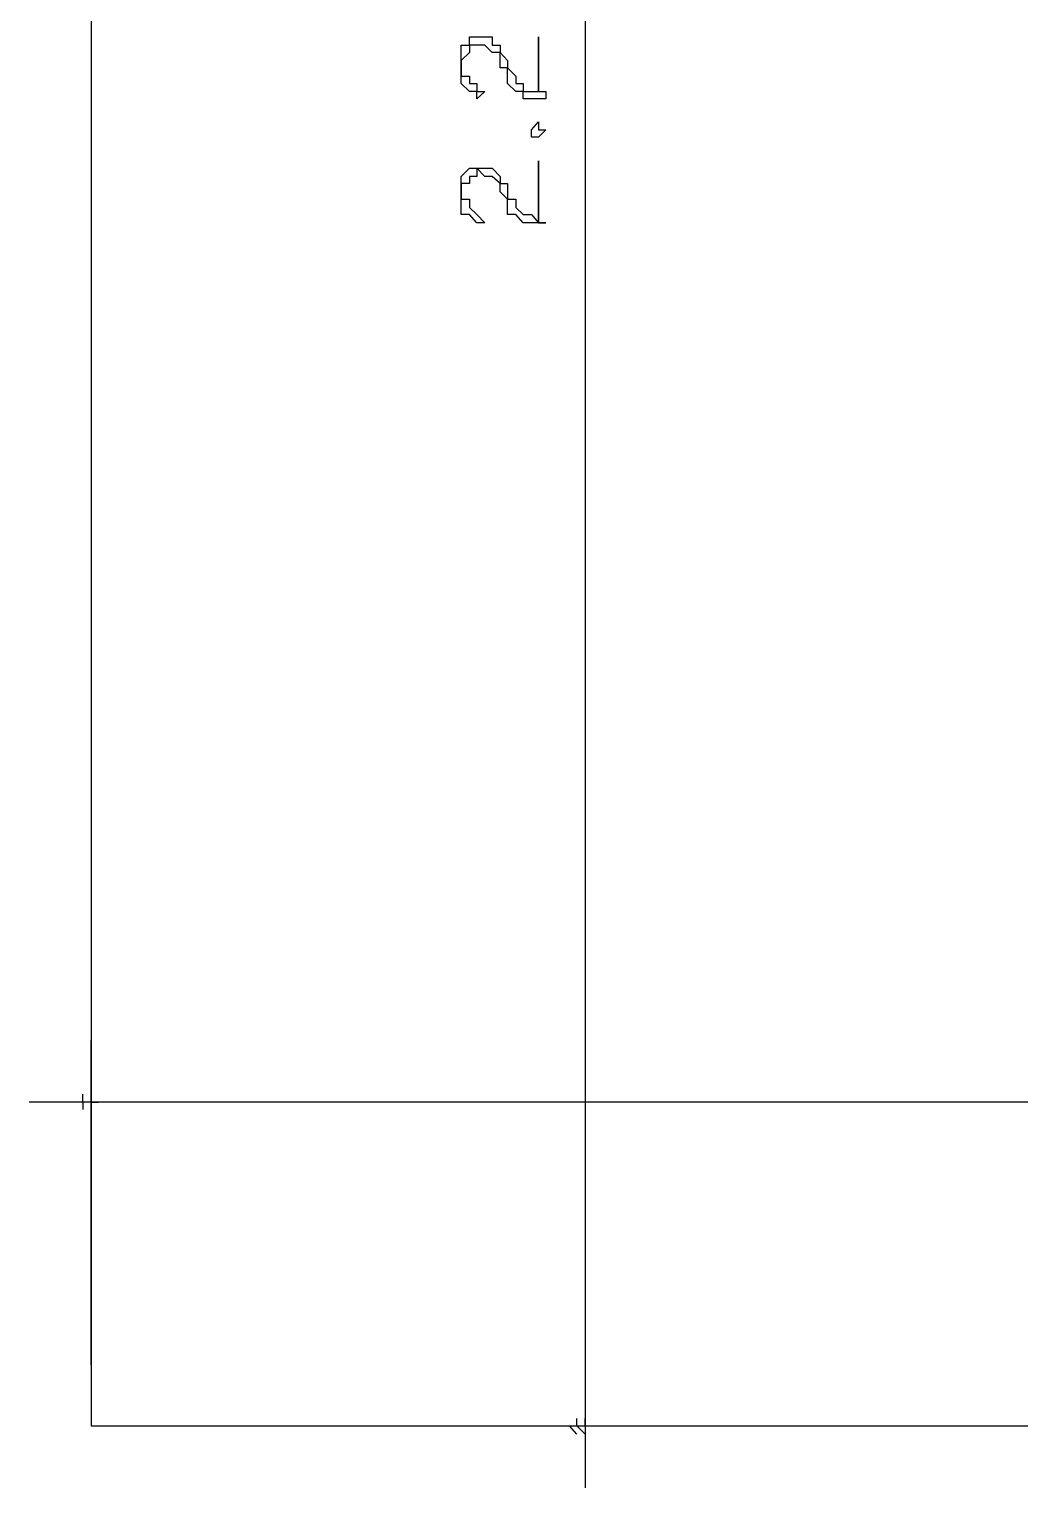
# Model space of a CAD drawing. Header units: millimetres. Extents: x -518.8 to -461.2, y 3.5 to 44.2.
# Drawn here: x -504.091 to -503.274, y 25.477 to 26.68 of the extents above; entities that cross this region are included whole.
import ezdxf

# ---------------------------------------------------------------- set-up
doc = ezdxf.new("R2010")
doc.units = ezdxf.units.MM
doc.header["$MEASUREMENT"] = 0
for name, color, linetype in [('10', 10, 'Continuous'), ('16', 16, 'Continuous'), ('MYSOLIDS', 7, 'Continuous')]:
    doc.layers.add(name, color=color, linetype=linetype)

msp = doc.modelspace()

# ---------------------------------------------------------------- linework, layer by layer
at = {"layer": '10'}
msp.add_lwpolyline([(-501.6339, 27.4819), (-501.6339, 27.73), (-501.6339, 27.73), (-504.0399, 27.73), (-504.0399, 25.5278), (-501.6339, 25.5278)], dxfattribs=at)
at = {"layer": '16'}
for points in [[(-503.6324, 27.7812), (-503.6324, 25.4766)], [(-504.0399, 25.5782), (-504.0399, 25.8458)], [(-504.0466, 25.7947), (-504.0466, 25.7947), (-504.0466, 25.7947), (-504.0466, 25.8015)], [(-504.0399, 25.8015), (-504.0399, 25.7947)], [(-501.5827, 25.7947), (-504.091, 25.7947)], [(-504.0466, 25.7947), (-504.0466, 25.7947), (-504.0466, 25.7947), (-504.0466, 25.7887)], [(-504.0399, 25.7947), (-504.0399, 25.7887)], [(-504.0339, 25.7947), (-504.0399, 25.7947), (-504.0339, 25.7947)], [(-503.9887, 25.5278), (-503.588, 25.5278)], [(-503.6391, 25.521), (-503.6451, 25.5278)], [(-503.6391, 25.5278), (-503.6391, 25.5278), (-503.6391, 25.5278), (-503.6391, 25.5338)], [(-503.6324, 25.521), (-503.6391, 25.5278)], [(-503.6324, 25.5278), (-503.6324, 25.5278), (-503.6324, 25.5278), (-503.6324, 25.5338)]]:
    msp.add_lwpolyline(points, dxfattribs=at)
at = {"layer": 'MYSOLIDS'}
for points in [[(-503.6707, 26.6285), (-503.6707, 26.6736), (-503.6707, 26.6736), (-503.6707, 26.6736), (-503.6707, 26.6736), (-503.6707, 26.6736), (-503.6707, 26.6736), (-503.6707, 26.6736), (-503.6707, 26.6736), (-503.6707, 26.6736), (-503.6707, 26.6285), (-503.6647, 26.6285), (-503.6647, 26.6285), (-503.6647, 26.6225), (-503.6647, 26.6225), (-503.6647, 26.6225), (-503.6647, 26.6225), (-503.6707, 26.6225), (-503.6707, 26.6225), (-503.6707, 26.6225), (-503.6767, 26.6225), (-503.6767, 26.6225), (-503.6835, 26.6225), (-503.6835, 26.6285), (-503.6835, 26.6285), (-503.6895, 26.6285), (-503.6895, 26.6285), (-503.6963, 26.6353), (-503.6963, 26.6353), (-503.6963, 26.6353), (-503.6963, 26.6413), (-503.6963, 26.6413), (-503.6963, 26.6481), (-503.7023, 26.6481), (-503.7023, 26.6541), (-503.7023, 26.6541), (-503.7023, 26.6609), (-503.7023, 26.6609), (-503.709, 26.6609), (-503.709, 26.6609), (-503.7151, 26.6669), (-503.7151, 26.6669), (-503.7218, 26.6669), (-503.7218, 26.6669), (-503.7218, 26.6669), (-503.7278, 26.6669), (-503.7278, 26.6609), (-503.7278, 26.6609), (-503.7278, 26.6609), (-503.7346, 26.6541), (-503.7346, 26.6541), (-503.7346, 26.6481), (-503.7346, 26.6481), (-503.7346, 26.6413), (-503.7278, 26.6413), (-503.7278, 26.6413), (-503.7278, 26.6353), (-503.7278, 26.6353), (-503.7218, 26.6353), (-503.7218, 26.6353), (-503.7218, 26.6285), (-503.7218, 26.6285), (-503.7151, 26.6285), (-503.7151, 26.6285), (-503.7151, 26.6285), (-503.7151, 26.6285), (-503.7218, 26.6225), (-503.7218, 26.6225), (-503.7218, 26.6285), (-503.7218, 26.6285), (-503.7278, 26.6285), (-503.7278, 26.6285), (-503.7278, 26.6285), (-503.7346, 26.6353), (-503.7346, 26.6353), (-503.7346, 26.6413), (-503.7346, 26.6413), (-503.7346, 26.6413), (-503.7346, 26.6481), (-503.7346, 26.6481), (-503.7346, 26.6541), (-503.7346, 26.6541), (-503.7346, 26.6609), (-503.7346, 26.6609), (-503.7346, 26.6609), (-503.7346, 26.6669), (-503.7346, 26.6669), (-503.7278, 26.6669), (-503.7278, 26.6736), (-503.7218, 26.6736), (-503.7218, 26.6736), (-503.7218, 26.6736), (-503.7151, 26.6736), (-503.7151, 26.6736), (-503.709, 26.6736), (-503.709, 26.6669), (-503.709, 26.6669), (-503.7023, 26.6669), (-503.7023, 26.6609), (-503.7023, 26.6609), (-503.7023, 26.6609), (-503.6963, 26.6541), (-503.6963, 26.6541), (-503.6963, 26.6481), (-503.6963, 26.6481), (-503.6895, 26.6413), (-503.6895, 26.6413), (-503.6895, 26.6353), (-503.6895, 26.6353), (-503.6835, 26.6353), (-503.6835, 26.6285), (-503.6835, 26.6285), (-503.6767, 26.6285), (-503.6767, 26.6285), (-503.6707, 26.6285), (-503.6707, 26.6285), (-503.6707, 26.6285), (-503.6707, 26.6285)], [(-503.6647, 26.5969), (-503.6707, 26.5909), (-503.6707, 26.5909), (-503.6707, 26.5909), (-503.6707, 26.5909), (-503.6707, 26.5909), (-503.6767, 26.5909), (-503.6767, 26.5969), (-503.6767, 26.5969), (-503.6767, 26.5969), (-503.6767, 26.5969), (-503.6707, 26.6037), (-503.6707, 26.6037), (-503.6707, 26.5969), (-503.6707, 26.5969), (-503.6647, 26.5969), (-503.6647, 26.5969), (-503.6647, 26.5969), (-503.6647, 26.5969), (-503.6647, 26.5969)], [(-503.6707, 26.5203), (-503.6707, 26.5654), (-503.6707, 26.5714), (-503.6707, 26.5714), (-503.6707, 26.5714), (-503.6707, 26.5714), (-503.6707, 26.5714), (-503.6707, 26.5714), (-503.6707, 26.5654), (-503.6707, 26.5654), (-503.6707, 26.5203), (-503.6647, 26.5203), (-503.6647, 26.5203), (-503.6647, 26.5203), (-503.6647, 26.5203), (-503.6647, 26.5203), (-503.6647, 26.5203), (-503.6707, 26.5203), (-503.6707, 26.5203), (-503.6707, 26.5203), (-503.6767, 26.5203), (-503.6767, 26.5203), (-503.6835, 26.5203), (-503.6835, 26.5203), (-503.6835, 26.5203), (-503.6895, 26.527), (-503.6895, 26.527), (-503.6963, 26.527), (-503.6963, 26.527), (-503.6963, 26.533), (-503.6963, 26.533), (-503.6963, 26.5398), (-503.6963, 26.5398), (-503.7023, 26.5458), (-503.7023, 26.5458), (-503.7023, 26.5526), (-503.7023, 26.5526), (-503.7023, 26.5526), (-503.709, 26.5586), (-503.709, 26.5586), (-503.7151, 26.5586), (-503.7151, 26.5586), (-503.7218, 26.5654), (-503.7218, 26.5654), (-503.7218, 26.5586), (-503.7278, 26.5586), (-503.7278, 26.5586), (-503.7278, 26.5586), (-503.7278, 26.5526), (-503.7346, 26.5526), (-503.7346, 26.5526), (-503.7346, 26.5458), (-503.7346, 26.5458), (-503.7346, 26.5398), (-503.7278, 26.5398), (-503.7278, 26.533), (-503.7278, 26.533), (-503.7278, 26.533), (-503.7218, 26.527), (-503.7218, 26.527), (-503.7218, 26.527), (-503.7218, 26.527), (-503.7151, 26.5203), (-503.7151, 26.5203), (-503.7151, 26.5203), (-503.7151, 26.5203), (-503.7218, 26.5203), (-503.7218, 26.5203), (-503.7218, 26.5203), (-503.7218, 26.5203), (-503.7278, 26.527), (-503.7278, 26.527), (-503.7278, 26.527), (-503.7346, 26.527), (-503.7346, 26.533), (-503.7346, 26.533), (-503.7346, 26.533), (-503.7346, 26.5398), (-503.7346, 26.5398), (-503.7346, 26.5458), (-503.7346, 26.5458), (-503.7346, 26.5526), (-503.7346, 26.5526), (-503.7346, 26.5586), (-503.7346, 26.5586), (-503.7346, 26.5586), (-503.7346, 26.5586), (-503.7278, 26.5654), (-503.7278, 26.5654), (-503.7218, 26.5654), (-503.7218, 26.5654), (-503.7218, 26.5654), (-503.7151, 26.5654), (-503.7151, 26.5654), (-503.709, 26.5654), (-503.709, 26.5654), (-503.709, 26.5654), (-503.7023, 26.5586), (-503.7023, 26.5586), (-503.7023, 26.5586), (-503.7023, 26.5526), (-503.6963, 26.5526), (-503.6963, 26.5458), (-503.6963, 26.5458), (-503.6963, 26.5398), (-503.6895, 26.5398), (-503.6895, 26.5398), (-503.6895, 26.533), (-503.6895, 26.533), (-503.6835, 26.527), (-503.6835, 26.527), (-503.6835, 26.527), (-503.6767, 26.527), (-503.6767, 26.527), (-503.6707, 26.5203), (-503.6707, 26.5203), (-503.6707, 26.5203), (-503.6707, 26.5203)]]:
    msp.add_lwpolyline(points, dxfattribs=at)

doc.saveas('drawing.dxf')
